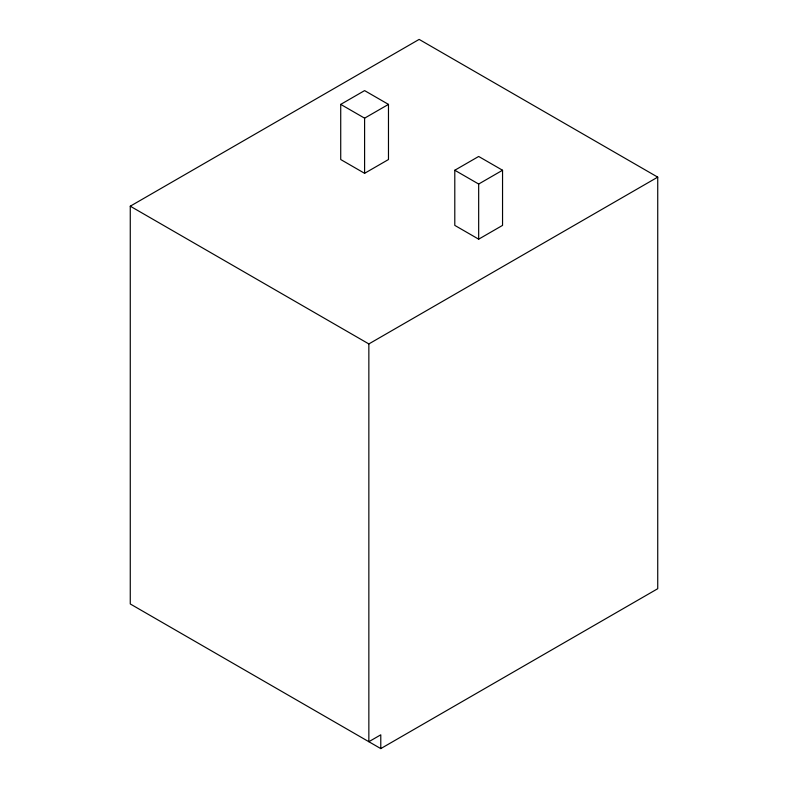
<?xml version="1.0" encoding="UTF-8"?>
<svg xmlns="http://www.w3.org/2000/svg" width="788" height="788" viewBox="0 0 788 788"><rect width="100%" height="100%" fill="white"/><g stroke="black" fill="none" stroke-linecap="round" stroke-linejoin="round"><path stroke-width="1.18" d="M130.266 206.19L419.147 39.4L657.734 177.142L657.734 588.705L380.781 748.6L130.266 603.963L130.266 206.19L368.853 343.932L657.734 177.142M340.721 104.39L364.598 90.61L388.474 104.39L388.474 159.531L364.598 173.311L340.721 159.531L340.721 104.39L364.598 118.17L388.474 104.39M454.794 170.247L478.671 156.467L502.547 170.247L502.547 225.388L478.671 239.178L454.794 225.388L454.794 170.247L478.671 184.037L502.547 170.247M478.671 184.037L478.671 239.178M380.781 748.6L380.781 734.82L368.853 741.705L368.853 343.932M364.598 118.17L364.598 173.311"/></g></svg>
